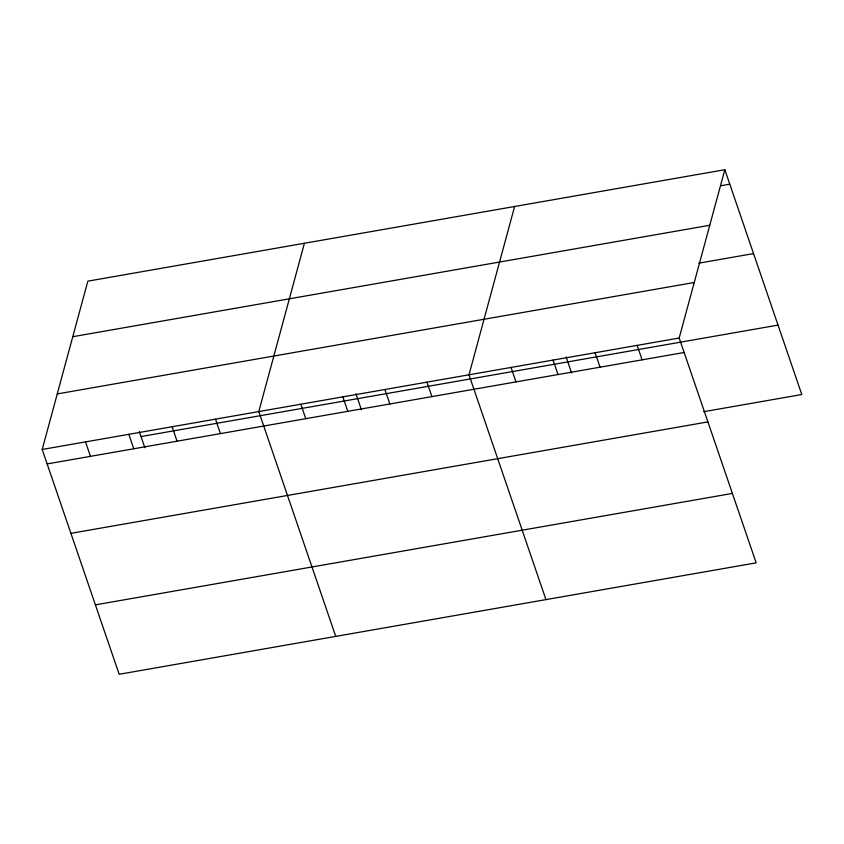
<?xml version="1.0" encoding="UTF-8"?>
<svg xmlns="http://www.w3.org/2000/svg" width="844" height="844" viewBox="0 0 844 844"><rect width="100%" height="100%" fill="white"/><g stroke="black" fill="none" stroke-linecap="round" stroke-linejoin="round"><path stroke-width="1.27" d="M724.827 169.718L679.188 338.022L756.161 562.842L119.173 674.282L42.2 449.472L87.839 281.157L724.827 169.718L801.8 394.528L703.706 411.693M304.41 243.272L258.781 411.577L335.743 636.387M514.618 206.495L468.99 374.799L545.952 599.62M720.86 185.733L729.775 184.171M72.774 336.703L709.772 225.264M698.769 263.18L753.544 253.59M57.265 393.926L694.253 282.487M42.2 449.472L679.188 338.022M141.043 436.559L778.031 325.109M47.148 463.926L684.146 352.486M70.917 533.345L707.905 421.905M95.404 604.863L732.392 493.423M637.146 345.386L642.105 359.839M595.104 352.739L600.063 367.193M566.134 356.959L571.641 373.048M553.073 360.093L558.021 374.546M511.031 367.446L515.979 381.91M426.948 382.163L431.896 396.617M384.906 389.517L389.854 403.97M355.925 393.737L361.443 409.825M342.864 396.87L347.812 411.323M300.823 404.223L305.771 418.687M215.463 419.162L220.411 433.616M172.144 426.737L177.092 441.19M139.355 431.622L144.862 447.71M128.826 434.312L133.785 448.776M85.518 441.897L90.466 456.351"/></g></svg>
